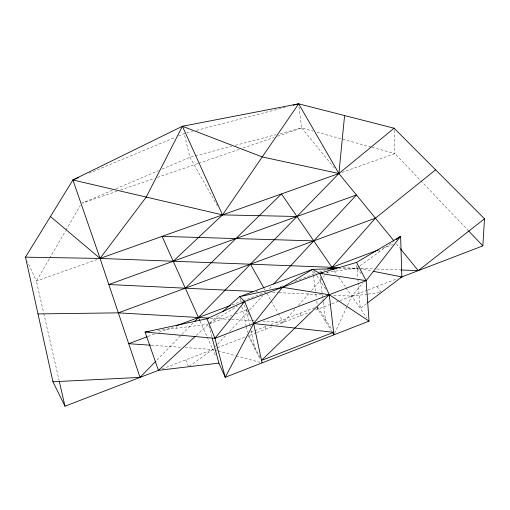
<?xml version="1.0" encoding="UTF-8"?>
<svg xmlns="http://www.w3.org/2000/svg" width="510" height="510" viewBox="0 0 510 510"><rect width="100%" height="100%" fill="white"/><g stroke="black" fill="none" stroke-linecap="round" stroke-linejoin="round"><path stroke-width="0.38" stroke-dasharray="2.55 1.91" d="M334.586 333.406L347.17 306.159M347.501 305.445L351.811 296.125L362.91 282.84M49.17 259.074L36.376 281.067L43.611 312.732M49.566 258.385L65.561 230.896M65.962 230.208L80.35 205.466M294.825 309.417L283.35 322.403L263.001 321.23M298.471 305.286L309.43 292.88M311.527 290.502L324.647 275.642M326.744 273.264L327.796 272.079M215.488 346.596L217.107 344.856M217.649 344.275L226.816 334.42M229.513 331.519L248.931 310.641M249.466 310.061L262.956 295.558M269.395 288.634L272.053 285.772M156.991 360.009L193.449 322.632M196.248 335.484L208.462 324.22M209.642 323.181L219.631 314.351M366.467 303.705L360.264 308.403L358.211 283.107M326.687 272.327L356.994 268.088L359.524 266.245M360.156 265.786L393.675 241.408M189.204 366.288L212.797 349.497L214.308 349.905M209.808 323.378L237.297 306.127M112.302 190.313L82.282 203.095L116.841 191.314M115.968 188.751L158.431 170.672M162.091 169.11L189.911 157.265L194.54 156.054M89.008 173.247L175.408 137.254M178.334 136.03L184.193 133.588L192.64 131.395M250.729 332.233L267.731 325.712M270.683 324.577L314.619 307.715M162.129 368.921L216.495 348.075M217.241 347.788L245.386 336.995M256.402 332.762L248.351 335.861L259.947 358.766M257.129 332.482L273.181 326.317M276.088 325.195L309.959 312.177M315.684 309.978L331.124 304.056M331.863 303.769L339.252 300.938M339.992 300.658L367.347 290.164M368.086 289.878L397.456 278.619M209.196 323.946L231.871 315.378M235.531 314.001L246.502 309.851L246.171 308.333M280.245 286.786L283.942 285.396M295.035 281.227L316.468 273.162M319.426 272.053L326.081 269.548M382.564 248.338L392.974 244.424M147.996 336.453L154.67 333.942M159.126 332.271L173.221 326.98M231.948 304.929L242.371 301.015M243.117 300.734L266.195 292.071L264.613 291.994M97.053 259.494L36.376 281.067L27.476 261.509M341.885 172.456L394.944 153.593L420.214 180.126M120.596 190.026L154.383 178.443M157.386 177.416L197.937 163.519M198.69 163.257L240.031 149.092M243.04 148.059L273.857 137.502M277.612 136.215L301.665 127.965L313.134 131.121M195.311 155.85L231.534 146.351M235.384 145.344L276.235 134.634M280.086 133.626L301.665 127.965L334.872 168.593M196.484 130.394L286.365 107.017M367.359 294.187L351.811 296.125L332.858 295.226M368.137 294.085L380.581 292.536M157.705 330.512L207.691 324.322M338.761 268.611L356.994 268.088L358.543 268.394M343.02 267.75L357.982 268.324M361.131 268.438L374.518 268.955M376.903 269.044L399.98 269.93M255.937 291.58L257.518 291.656M272.57 292.37L278.141 292.638M278.938 292.676L323.385 294.78M210.292 318.195L230.82 319.375M231.61 319.419L251.258 320.554M252.036 320.599L254.388 320.733M151.368 345.257L181.974 347.367M185.136 347.584L212.797 349.497L216.01 356.668M359.314 268.541L372.459 271.135M215.067 350.115L217.343 350.733M218.095 350.937L235.524 355.68M236.283 355.891L259.769 362.285M316.959 132.166L371.242 147.084M372.007 147.294L394.944 153.593L394.147 129.808M420.763 180.699L468.008 230.303M396.442 243.914L399.916 248.166M376.966 286.473L381.359 292.44M356.994 268.088L361.564 274.374M334.248 270.6L336.951 274.527M338.748 277.14L345.506 286.958M345.958 287.615L366.843 317.947M313.88 271.326L316.455 275.247M316.882 275.897L325.852 289.546M317.915 307.275L331.984 329.67M317.494 306.612L317.832 309.156L331.462 330.913M217.47 205.97L189.911 157.265L184.193 133.588M264.282 288.673L265.041 290.037M266.985 293.448L270.874 300.345M271.269 301.034L277.893 312.757M278.288 313.446L283.35 322.403L282.91 319.885M243.971 304.999L249.371 315.327M248.498 334.758L260.113 357.644M200.079 321.147L206.926 336.409M207.251 337.135L212.797 349.497M185.774 359.856L188.286 366.053M176.026 326.132L176.651 328.166M208.877 325.75L211.943 337.186M43.79 313.503L59.147 380.696M239.961 298.21L240.809 302.035M241.836 306.618L246.088 325.718M246.26 326.483L247.618 332.596M246.502 309.851L249.511 323.646M249.677 324.411L250.346 327.477M251.016 330.537L255.07 349.133M265.417 326.598L265.914 329.109M300.262 313.223L300.658 315.754M312.796 270.918L315.454 291.095M315.862 294.2L316.372 298.076M316.78 301.18L317.29 305.063M317.577 307.249L317.832 309.156M299.045 106.934L301.665 127.965M320.172 277.159L323.174 301.276M323.276 302.054L325.731 321.765M356.764 265.251L357.829 278.364M357.892 279.155L358.147 282.317M378.987 249.141L379.14 251.978"/><path stroke-width="0.76" d="M400.382 277.497L482.842 245.877L484.5 218.79L394.096 128.22L298.656 103.823L182.421 126.263L72.898 179.96L25.5 257.161L52.932 381.767L64.974 406.177L158.431 370.343L218.905 363.126L225.248 377.272L369.036 321.128L366.129 280.666L356.554 262.44L319.693 273.309L244.672 301.499L206.996 318.737L145.07 332.08L158.431 370.343L195.081 336.555M194.559 321.498L338.901 173.521L344.588 115.566M393.943 240.86L338.901 173.521L262.248 156.933L182.421 126.263L146.236 197.083L100.049 258.43L25.5 257.161M336.377 268.681L312.592 269.363L282.489 287.289L253.661 323.544L225.248 377.272L214.92 338.315L206.996 318.737M173.228 261.235L222.519 214.888L298.656 103.823L338.901 173.521L394.096 128.22M149.016 331.589L145.07 332.08L214.92 338.315L366.129 280.666L400.624 236.353L401.848 276.936L367.71 302.768M214.92 338.315L244.672 301.499L239.617 296.686L222.57 311.75M330.423 269.108L375.405 218.178L435.616 169.824M273.647 284.057L356.445 194.986L108.821 284.529L253.572 291.465M52.932 381.767L140.033 377.4L155.894 361.131M185.308 288.195L281.443 193.947L333.342 269.286M369.036 321.128L329.25 294.723L282.489 287.289L239.617 296.686L312.592 269.363L319.693 273.309L329.25 294.723L261.509 360.398L333.623 332.284L253.661 323.544L244.672 301.499L241.995 303.182M400.777 269.962L418.283 270.631L484.5 218.79M396.2 239.566L400.624 236.353L356.535 262.414M140.033 377.4L100.049 258.43L72.898 179.96L78.757 177.518M327.56 268.993L378.101 250.008M147.256 336.728L128.705 343.695L150.584 345.2M176.932 325.59L230.456 305.49M37.995 313.924L118.339 312.853L375.405 218.178M50.452 216.52L100.049 258.43L338.901 173.521M293.282 105.219L298.656 103.823M322.798 272.875L319.693 273.309L366.129 280.666M72.898 179.96L222.519 214.888L296.986 216.489M313.777 240.873L162.072 236.379L199.754 320.42M100.049 258.43L339.08 267.597M118.339 312.853L208.711 318.1M373.231 271.288L401.848 276.936M468.556 230.883L482.842 245.877M400.414 248.772L418.283 270.631M332.284 332.227L333.922 334.84L329.25 294.723M250.448 264.199L263.887 287.997M182.421 126.263L222.519 214.888M212.147 337.951L218.905 363.126M59.326 381.467L64.974 406.177M253.661 323.544L262.044 362.903"/></g></svg>
